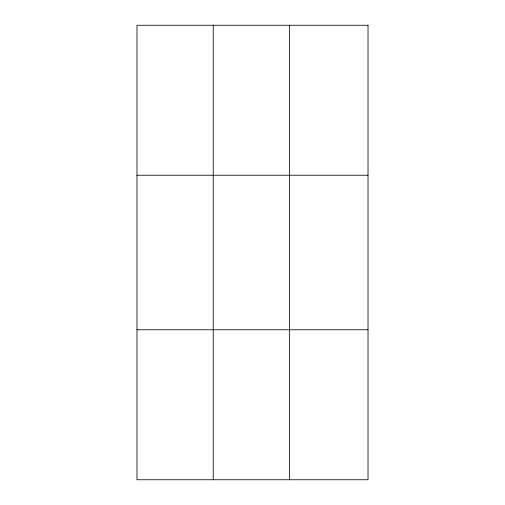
<?xml version="1.0" encoding="UTF-8"?>
<svg xmlns="http://www.w3.org/2000/svg" width="505" height="505" viewBox="0 0 505 505"><rect width="100%" height="100%" fill="white"/><g stroke="black" fill="none" stroke-linecap="round" stroke-linejoin="round"><path stroke-width="0.76" d="M213.224 479.75L213.224 25.25M289.466 479.75L289.466 25.25M136.981 175.235L368.019 175.235M136.981 329.765L368.019 329.765M368.019 25.25L368.019 479.75L136.981 479.75L136.981 25.25L368.019 25.25"/></g></svg>
